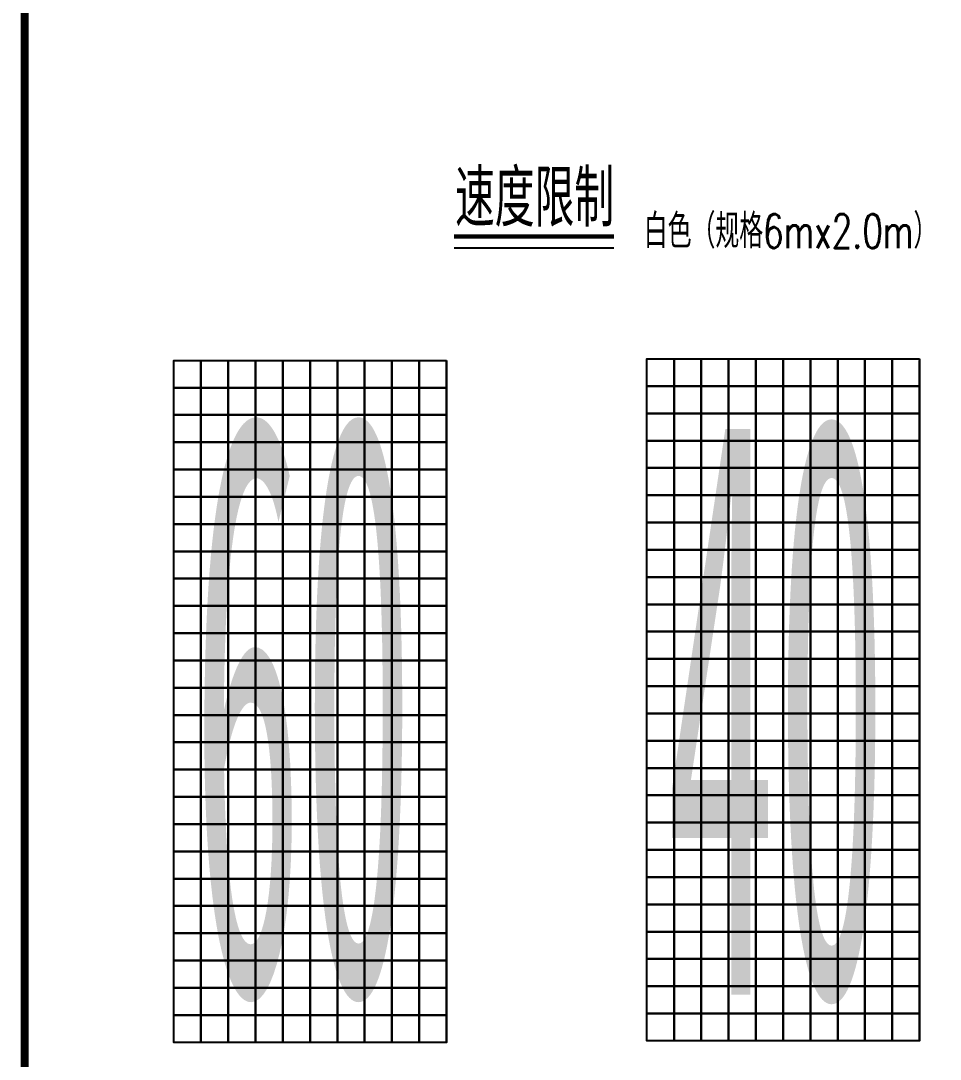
# Model space of a CAD drawing. Extents: x 2515 to 4615, y -2405 to -2108.
# Drawn here: x 3384.2 to 3465.1, y -2348.1 to -2256.7 of the extents above; entities that cross this region are included whole.
import ezdxf
from ezdxf.enums import TextEntityAlignment as Align

# ---------------------------------------------------------------- set-up
doc = ezdxf.new("R2010")
doc.units = 0
doc.header["$LTSCALE"] = 7
for name, color, linetype in [('1', 7, 'CONTINUOUS'), ('LSY1', 2, 'CONTINUOUS'), ('图框', 7, 'CONTINUOUS'), ('文字', 7, 'CONTINUOUS')]:
    doc.layers.add(name, color=color, linetype=linetype)
doc.styles.get("Standard").update_dxf_attribs({"font": 'simplex1.shx', "width": 0.7, "bigfont": 'hztxt.shx'})
doc.styles.add('黑体', font='SIMHEI.TTF')

msp = doc.modelspace()

# ---------------------------------------------------------------- linework, layer by layer
at = {"layer": 'LSY1', "linetype": 'ByBlock'}
for p, q in [((3421.6936, -2346.56615), (3421.6936, -2286.70441)), ((3463.31627, -2346.43035), (3463.31627, -2286.56861))]:
    msp.add_line(p, q, dxfattribs=at)
for points in [[(3400.09448, -2286.56861), (3400.09448, -2288.96851), (3397.69458, -2288.96851), (3397.69458, -2286.56861)], [(3402.49438, -2286.56861), (3402.49438, -2288.96851), (3400.09448, -2288.96851), (3400.09448, -2286.56861)], [(3404.89429, -2286.56861), (3404.89429, -2288.96851), (3402.49438, -2288.96851), (3402.49438, -2286.56861)], [(3407.29419, -2286.56861), (3407.29419, -2288.96851), (3404.89429, -2288.96851), (3404.89429, -2286.56861)], [(3409.69409, -2286.56861), (3409.69409, -2288.96851), (3407.29419, -2288.96851), (3407.29419, -2286.56861)], [(3412.09399, -2286.56861), (3412.09399, -2288.96851), (3409.69409, -2288.96851), (3409.69409, -2286.56861)], [(3414.49389, -2286.56861), (3414.49389, -2288.96851), (3412.09399, -2288.96851), (3412.09399, -2286.56861)], [(3416.89379, -2286.56861), (3416.89379, -2288.96851), (3414.49389, -2288.96851), (3414.49389, -2286.56861)], [(3419.2937, -2286.56861), (3419.2937, -2288.96851), (3416.89379, -2288.96851), (3416.89379, -2286.56861)], [(3421.6936, -2286.56861), (3421.6936, -2288.96851), (3419.2937, -2288.96851), (3419.2937, -2286.56861)], [(3441.71716, -2286.43281), (3441.71716, -2288.83271), (3439.31725, -2288.83271), (3439.31725, -2286.43281)], [(3444.11706, -2286.43281), (3444.11706, -2288.83271), (3441.71716, -2288.83271), (3441.71716, -2286.43281)], [(3446.51696, -2286.43281), (3446.51696, -2288.83271), (3444.11706, -2288.83271), (3444.11706, -2286.43281)], [(3448.91686, -2286.43281), (3448.91686, -2288.83271), (3446.51696, -2288.83271), (3446.51696, -2286.43281)], [(3451.31676, -2286.43281), (3451.31676, -2288.83271), (3448.91686, -2288.83271), (3448.91686, -2286.43281)], [(3453.71666, -2286.43281), (3453.71666, -2288.83271), (3451.31676, -2288.83271), (3451.31676, -2286.43281)], [(3456.11656, -2286.43281), (3456.11656, -2288.83271), (3453.71666, -2288.83271), (3453.71666, -2286.43281)], [(3458.51647, -2286.43281), (3458.51647, -2288.83271), (3456.11656, -2288.83271), (3456.11656, -2286.43281)], [(3460.91637, -2286.43281), (3460.91637, -2288.83271), (3458.51647, -2288.83271), (3458.51647, -2286.43281)], [(3463.31627, -2286.43281), (3463.31627, -2288.83271), (3460.91637, -2288.83271), (3460.91637, -2286.43281)], [(3400.09448, -2288.96851), (3400.09448, -2291.36841), (3397.69458, -2291.36841), (3397.69458, -2288.96851)], [(3402.49438, -2288.96851), (3402.49438, -2291.36841), (3400.09448, -2291.36841), (3400.09448, -2288.96851)], [(3404.89429, -2288.96851), (3404.89429, -2291.36841), (3402.49438, -2291.36841), (3402.49438, -2288.96851)], [(3407.29419, -2288.96851), (3407.29419, -2291.36841), (3404.89429, -2291.36841), (3404.89429, -2288.96851)], [(3409.69409, -2288.96851), (3409.69409, -2291.36841), (3407.29419, -2291.36841), (3407.29419, -2288.96851)], [(3412.09399, -2288.96851), (3412.09399, -2291.36841), (3409.69409, -2291.36841), (3409.69409, -2288.96851)], [(3414.49389, -2288.96851), (3414.49389, -2291.36841), (3412.09399, -2291.36841), (3412.09399, -2288.96851)], [(3416.89379, -2288.96851), (3416.89379, -2291.36841), (3414.49389, -2291.36841), (3414.49389, -2288.96851)], [(3419.2937, -2288.96851), (3419.2937, -2291.36841), (3416.89379, -2291.36841), (3416.89379, -2288.96851)], [(3421.6936, -2288.96851), (3421.6936, -2291.36841), (3419.2937, -2291.36841), (3419.2937, -2288.96851)], [(3441.71716, -2288.83271), (3441.71716, -2291.23261), (3439.31725, -2291.23261), (3439.31725, -2288.83271)], [(3444.11706, -2288.83271), (3444.11706, -2291.23261), (3441.71716, -2291.23261), (3441.71716, -2288.83271)], [(3446.51696, -2288.83271), (3446.51696, -2291.23261), (3444.11706, -2291.23261), (3444.11706, -2288.83271)], [(3448.91686, -2288.83271), (3448.91686, -2291.23261), (3446.51696, -2291.23261), (3446.51696, -2288.83271)], [(3451.31676, -2288.83271), (3451.31676, -2291.23261), (3448.91686, -2291.23261), (3448.91686, -2288.83271)], [(3453.71666, -2288.83271), (3453.71666, -2291.23261), (3451.31676, -2291.23261), (3451.31676, -2288.83271)], [(3456.11656, -2288.83271), (3456.11656, -2291.23261), (3453.71666, -2291.23261), (3453.71666, -2288.83271)], [(3458.51647, -2288.83271), (3458.51647, -2291.23261), (3456.11656, -2291.23261), (3456.11656, -2288.83271)], [(3460.91637, -2288.83271), (3460.91637, -2291.23261), (3458.51647, -2291.23261), (3458.51647, -2288.83271)], [(3463.31627, -2288.83271), (3463.31627, -2291.23261), (3460.91637, -2291.23261), (3460.91637, -2288.83271)], [(3400.09448, -2291.36841), (3400.09448, -2293.76832), (3397.69458, -2293.76832), (3397.69458, -2291.36841)], [(3402.49438, -2291.36841), (3402.49438, -2293.76832), (3400.09448, -2293.76832), (3400.09448, -2291.36841)], [(3404.89429, -2291.36841), (3404.89429, -2293.76832), (3402.49438, -2293.76832), (3402.49438, -2291.36841)], [(3407.29419, -2291.36841), (3407.29419, -2293.76832), (3404.89429, -2293.76832), (3404.89429, -2291.36841)], [(3409.69409, -2291.36841), (3409.69409, -2293.76832), (3407.29419, -2293.76832), (3407.29419, -2291.36841)], [(3412.09399, -2291.36841), (3412.09399, -2293.76832), (3409.69409, -2293.76832), (3409.69409, -2291.36841)], [(3414.49389, -2291.36841), (3414.49389, -2293.76832), (3412.09399, -2293.76832), (3412.09399, -2291.36841)], [(3416.89379, -2291.36841), (3416.89379, -2293.76832), (3414.49389, -2293.76832), (3414.49389, -2291.36841)], [(3419.2937, -2291.36841), (3419.2937, -2293.76832), (3416.89379, -2293.76832), (3416.89379, -2291.36841)], [(3421.6936, -2291.36841), (3421.6936, -2293.76832), (3419.2937, -2293.76832), (3419.2937, -2291.36841)], [(3441.71716, -2291.23261), (3441.71716, -2293.63252), (3439.31725, -2293.63252), (3439.31725, -2291.23261)], [(3444.11706, -2291.23261), (3444.11706, -2293.63252), (3441.71716, -2293.63252), (3441.71716, -2291.23261)], [(3446.51696, -2291.23261), (3446.51696, -2293.63252), (3444.11706, -2293.63252), (3444.11706, -2291.23261)], [(3448.91686, -2291.23261), (3448.91686, -2293.63252), (3446.51696, -2293.63252), (3446.51696, -2291.23261)], [(3451.31676, -2291.23261), (3451.31676, -2293.63252), (3448.91686, -2293.63252), (3448.91686, -2291.23261)], [(3453.71666, -2291.23261), (3453.71666, -2293.63252), (3451.31676, -2293.63252), (3451.31676, -2291.23261)], [(3456.11656, -2291.23261), (3456.11656, -2293.63252), (3453.71666, -2293.63252), (3453.71666, -2291.23261)], [(3458.51647, -2291.23261), (3458.51647, -2293.63252), (3456.11656, -2293.63252), (3456.11656, -2291.23261)], [(3460.91637, -2291.23261), (3460.91637, -2293.63252), (3458.51647, -2293.63252), (3458.51647, -2291.23261)], [(3463.31627, -2291.23261), (3463.31627, -2293.63252), (3460.91637, -2293.63252), (3460.91637, -2291.23261)], [(3400.09448, -2293.76832), (3400.09448, -2296.16822), (3397.69458, -2296.16822), (3397.69458, -2293.76832)], [(3402.49438, -2293.76832), (3402.49438, -2296.16822), (3400.09448, -2296.16822), (3400.09448, -2293.76832)], [(3404.89429, -2293.76832), (3404.89429, -2296.16822), (3402.49438, -2296.16822), (3402.49438, -2293.76832)], [(3407.29419, -2293.76832), (3407.29419, -2296.16822), (3404.89429, -2296.16822), (3404.89429, -2293.76832)], [(3409.69409, -2293.76832), (3409.69409, -2296.16822), (3407.29419, -2296.16822), (3407.29419, -2293.76832)], [(3412.09399, -2293.76832), (3412.09399, -2296.16822), (3409.69409, -2296.16822), (3409.69409, -2293.76832)], [(3414.49389, -2293.76832), (3414.49389, -2296.16822), (3412.09399, -2296.16822), (3412.09399, -2293.76832)], [(3416.89379, -2293.76832), (3416.89379, -2296.16822), (3414.49389, -2296.16822), (3414.49389, -2293.76832)], [(3419.2937, -2293.76832), (3419.2937, -2296.16822), (3416.89379, -2296.16822), (3416.89379, -2293.76832)], [(3421.6936, -2293.76832), (3421.6936, -2296.16822), (3419.2937, -2296.16822), (3419.2937, -2293.76832)], [(3441.71716, -2293.63252), (3441.71716, -2296.03242), (3439.31725, -2296.03242), (3439.31725, -2293.63252)], [(3444.11706, -2293.63252), (3444.11706, -2296.03242), (3441.71716, -2296.03242), (3441.71716, -2293.63252)], [(3446.51696, -2293.63252), (3446.51696, -2296.03242), (3444.11706, -2296.03242), (3444.11706, -2293.63252)], [(3448.91686, -2293.63252), (3448.91686, -2296.03242), (3446.51696, -2296.03242), (3446.51696, -2293.63252)], [(3451.31676, -2293.63252), (3451.31676, -2296.03242), (3448.91686, -2296.03242), (3448.91686, -2293.63252)], [(3453.71666, -2293.63252), (3453.71666, -2296.03242), (3451.31676, -2296.03242), (3451.31676, -2293.63252)], [(3456.11656, -2293.63252), (3456.11656, -2296.03242), (3453.71666, -2296.03242), (3453.71666, -2293.63252)], [(3458.51647, -2293.63252), (3458.51647, -2296.03242), (3456.11656, -2296.03242), (3456.11656, -2293.63252)], [(3460.91637, -2293.63252), (3460.91637, -2296.03242), (3458.51647, -2296.03242), (3458.51647, -2293.63252)], [(3463.31627, -2293.63252), (3463.31627, -2296.03242), (3460.91637, -2296.03242), (3460.91637, -2293.63252)], [(3400.09448, -2296.16822), (3400.09448, -2298.56812), (3397.69458, -2298.56812), (3397.69458, -2296.16822)], [(3402.49438, -2296.16822), (3402.49438, -2298.56812), (3400.09448, -2298.56812), (3400.09448, -2296.16822)], [(3404.89429, -2296.16822), (3404.89429, -2298.56812), (3402.49438, -2298.56812), (3402.49438, -2296.16822)], [(3407.29419, -2296.16822), (3407.29419, -2298.56812), (3404.89429, -2298.56812), (3404.89429, -2296.16822)], [(3409.69409, -2296.16822), (3409.69409, -2298.56812), (3407.29419, -2298.56812), (3407.29419, -2296.16822)], [(3412.09399, -2296.16822), (3412.09399, -2298.56812), (3409.69409, -2298.56812), (3409.69409, -2296.16822)], [(3414.49389, -2296.16822), (3414.49389, -2298.56812), (3412.09399, -2298.56812), (3412.09399, -2296.16822)], [(3416.89379, -2296.16822), (3416.89379, -2298.56812), (3414.49389, -2298.56812), (3414.49389, -2296.16822)], [(3419.2937, -2296.16822), (3419.2937, -2298.56812), (3416.89379, -2298.56812), (3416.89379, -2296.16822)], [(3421.6936, -2296.16822), (3421.6936, -2298.56812), (3419.2937, -2298.56812), (3419.2937, -2296.16822)], [(3441.71716, -2296.03242), (3441.71716, -2298.43232), (3439.31725, -2298.43232), (3439.31725, -2296.03242)], [(3444.11706, -2296.03242), (3444.11706, -2298.43232), (3441.71716, -2298.43232), (3441.71716, -2296.03242)], [(3446.51696, -2296.03242), (3446.51696, -2298.43232), (3444.11706, -2298.43232), (3444.11706, -2296.03242)], [(3448.91686, -2296.03242), (3448.91686, -2298.43232), (3446.51696, -2298.43232), (3446.51696, -2296.03242)], [(3451.31676, -2296.03242), (3451.31676, -2298.43232), (3448.91686, -2298.43232), (3448.91686, -2296.03242)], [(3453.71666, -2296.03242), (3453.71666, -2298.43232), (3451.31676, -2298.43232), (3451.31676, -2296.03242)], [(3456.11656, -2296.03242), (3456.11656, -2298.43232), (3453.71666, -2298.43232), (3453.71666, -2296.03242)], [(3458.51647, -2296.03242), (3458.51647, -2298.43232), (3456.11656, -2298.43232), (3456.11656, -2296.03242)], [(3460.91637, -2296.03242), (3460.91637, -2298.43232), (3458.51647, -2298.43232), (3458.51647, -2296.03242)], [(3463.31627, -2296.03242), (3463.31627, -2298.43232), (3460.91637, -2298.43232), (3460.91637, -2296.03242)], [(3400.09448, -2298.56812), (3400.09448, -2300.96802), (3397.69458, -2300.96802), (3397.69458, -2298.56812)], [(3402.49438, -2298.56812), (3402.49438, -2300.96802), (3400.09448, -2300.96802), (3400.09448, -2298.56812)], [(3404.89429, -2298.56812), (3404.89429, -2300.96802), (3402.49438, -2300.96802), (3402.49438, -2298.56812)], [(3407.29419, -2298.56812), (3407.29419, -2300.96802), (3404.89429, -2300.96802), (3404.89429, -2298.56812)], [(3409.69409, -2298.56812), (3409.69409, -2300.96802), (3407.29419, -2300.96802), (3407.29419, -2298.56812)], [(3412.09399, -2298.56812), (3412.09399, -2300.96802), (3409.69409, -2300.96802), (3409.69409, -2298.56812)], [(3414.49389, -2298.56812), (3414.49389, -2300.96802), (3412.09399, -2300.96802), (3412.09399, -2298.56812)], [(3416.89379, -2298.56812), (3416.89379, -2300.96802), (3414.49389, -2300.96802), (3414.49389, -2298.56812)], [(3419.2937, -2298.56812), (3419.2937, -2300.96802), (3416.89379, -2300.96802), (3416.89379, -2298.56812)], [(3421.6936, -2298.56812), (3421.6936, -2300.96802), (3419.2937, -2300.96802), (3419.2937, -2298.56812)], [(3441.71716, -2298.43232), (3441.71716, -2300.83222), (3439.31725, -2300.83222), (3439.31725, -2298.43232)], [(3444.11706, -2298.43232), (3444.11706, -2300.83222), (3441.71716, -2300.83222), (3441.71716, -2298.43232)], [(3446.51696, -2298.43232), (3446.51696, -2300.83222), (3444.11706, -2300.83222), (3444.11706, -2298.43232)], [(3448.91686, -2298.43232), (3448.91686, -2300.83222), (3446.51696, -2300.83222), (3446.51696, -2298.43232)], [(3451.31676, -2298.43232), (3451.31676, -2300.83222), (3448.91686, -2300.83222), (3448.91686, -2298.43232)], [(3453.71666, -2298.43232), (3453.71666, -2300.83222), (3451.31676, -2300.83222), (3451.31676, -2298.43232)], [(3456.11656, -2298.43232), (3456.11656, -2300.83222), (3453.71666, -2300.83222), (3453.71666, -2298.43232)], [(3458.51647, -2298.43232), (3458.51647, -2300.83222), (3456.11656, -2300.83222), (3456.11656, -2298.43232)], [(3460.91637, -2298.43232), (3460.91637, -2300.83222), (3458.51647, -2300.83222), (3458.51647, -2298.43232)], [(3463.31627, -2298.43232), (3463.31627, -2300.83222), (3460.91637, -2300.83222), (3460.91637, -2298.43232)], [(3400.09448, -2300.96802), (3400.09448, -2303.36792), (3397.69458, -2303.36792), (3397.69458, -2300.96802)], [(3402.49438, -2300.96802), (3402.49438, -2303.36792), (3400.09448, -2303.36792), (3400.09448, -2300.96802)], [(3404.89429, -2300.96802), (3404.89429, -2303.36792), (3402.49438, -2303.36792), (3402.49438, -2300.96802)], [(3407.29419, -2300.96802), (3407.29419, -2303.36792), (3404.89429, -2303.36792), (3404.89429, -2300.96802)], [(3409.69409, -2300.96802), (3409.69409, -2303.36792), (3407.29419, -2303.36792), (3407.29419, -2300.96802)], [(3412.09399, -2300.96802), (3412.09399, -2303.36792), (3409.69409, -2303.36792), (3409.69409, -2300.96802)], [(3414.49389, -2300.96802), (3414.49389, -2303.36792), (3412.09399, -2303.36792), (3412.09399, -2300.96802)], [(3416.89379, -2300.96802), (3416.89379, -2303.36792), (3414.49389, -2303.36792), (3414.49389, -2300.96802)], [(3419.2937, -2300.96802), (3419.2937, -2303.36792), (3416.89379, -2303.36792), (3416.89379, -2300.96802)], [(3421.6936, -2300.96802), (3421.6936, -2303.36792), (3419.2937, -2303.36792), (3419.2937, -2300.96802)], [(3441.71716, -2300.83222), (3441.71716, -2303.23212), (3439.31725, -2303.23212), (3439.31725, -2300.83222)], [(3444.11706, -2300.83222), (3444.11706, -2303.23212), (3441.71716, -2303.23212), (3441.71716, -2300.83222)], [(3446.51696, -2300.83222), (3446.51696, -2303.23212), (3444.11706, -2303.23212), (3444.11706, -2300.83222)], [(3448.91686, -2300.83222), (3448.91686, -2303.23212), (3446.51696, -2303.23212), (3446.51696, -2300.83222)], [(3451.31676, -2300.83222), (3451.31676, -2303.23212), (3448.91686, -2303.23212), (3448.91686, -2300.83222)], [(3453.71666, -2300.83222), (3453.71666, -2303.23212), (3451.31676, -2303.23212), (3451.31676, -2300.83222)], [(3456.11656, -2300.83222), (3456.11656, -2303.23212), (3453.71666, -2303.23212), (3453.71666, -2300.83222)], [(3458.51647, -2300.83222), (3458.51647, -2303.23212), (3456.11656, -2303.23212), (3456.11656, -2300.83222)], [(3460.91637, -2300.83222), (3460.91637, -2303.23212), (3458.51647, -2303.23212), (3458.51647, -2300.83222)], [(3463.31627, -2300.83222), (3463.31627, -2303.23212), (3460.91637, -2303.23212), (3460.91637, -2300.83222)], [(3441.71716, -2303.23212), (3441.71716, -2305.63202), (3439.31725, -2305.63202), (3439.31725, -2303.23212)], [(3444.11706, -2303.23212), (3444.11706, -2305.63202), (3441.71716, -2305.63202), (3441.71716, -2303.23212)], [(3446.51696, -2303.23212), (3446.51696, -2305.63202), (3444.11706, -2305.63202), (3444.11706, -2303.23212)], [(3448.91686, -2303.23212), (3448.91686, -2305.63202), (3446.51696, -2305.63202), (3446.51696, -2303.23212)], [(3451.31676, -2303.23212), (3451.31676, -2305.63202), (3448.91686, -2305.63202), (3448.91686, -2303.23212)], [(3453.71666, -2303.23212), (3453.71666, -2305.63202), (3451.31676, -2305.63202), (3451.31676, -2303.23212)], [(3456.11656, -2303.23212), (3456.11656, -2305.63202), (3453.71666, -2305.63202), (3453.71666, -2303.23212)], [(3458.51647, -2303.23212), (3458.51647, -2305.63202), (3456.11656, -2305.63202), (3456.11656, -2303.23212)], [(3460.91637, -2303.23212), (3460.91637, -2305.63202), (3458.51647, -2305.63202), (3458.51647, -2303.23212)], [(3463.31627, -2303.23212), (3463.31627, -2305.63202), (3460.91637, -2305.63202), (3460.91637, -2303.23212)], [(3400.09448, -2303.36792), (3400.09448, -2305.76782), (3397.69458, -2305.76782), (3397.69458, -2303.36792)], [(3402.49438, -2303.36792), (3402.49438, -2305.76782), (3400.09448, -2305.76782), (3400.09448, -2303.36792)], [(3404.89429, -2303.36792), (3404.89429, -2305.76782), (3402.49438, -2305.76782), (3402.49438, -2303.36792)], [(3407.29419, -2303.36792), (3407.29419, -2305.76782), (3404.89429, -2305.76782), (3404.89429, -2303.36792)], [(3409.69409, -2303.36792), (3409.69409, -2305.76782), (3407.29419, -2305.76782), (3407.29419, -2303.36792)], [(3412.09399, -2303.36792), (3412.09399, -2305.76782), (3409.69409, -2305.76782), (3409.69409, -2303.36792)], [(3414.49389, -2303.36792), (3414.49389, -2305.76782), (3412.09399, -2305.76782), (3412.09399, -2303.36792)], [(3416.89379, -2303.36792), (3416.89379, -2305.76782), (3414.49389, -2305.76782), (3414.49389, -2303.36792)], [(3419.2937, -2303.36792), (3419.2937, -2305.76782), (3416.89379, -2305.76782), (3416.89379, -2303.36792)], [(3421.6936, -2303.36792), (3421.6936, -2305.76782), (3419.2937, -2305.76782), (3419.2937, -2303.36792)], [(3400.09448, -2305.76782), (3400.09448, -2308.16773), (3397.69458, -2308.16773), (3397.69458, -2305.76782)], [(3402.49438, -2305.76782), (3402.49438, -2308.16773), (3400.09448, -2308.16773), (3400.09448, -2305.76782)], [(3404.89429, -2305.76782), (3404.89429, -2308.16773), (3402.49438, -2308.16773), (3402.49438, -2305.76782)], [(3407.29419, -2305.76782), (3407.29419, -2308.16773), (3404.89429, -2308.16773), (3404.89429, -2305.76782)], [(3409.69409, -2305.76782), (3409.69409, -2308.16773), (3407.29419, -2308.16773), (3407.29419, -2305.76782)], [(3412.09399, -2305.76782), (3412.09399, -2308.16773), (3409.69409, -2308.16773), (3409.69409, -2305.76782)], [(3414.49389, -2305.76782), (3414.49389, -2308.16773), (3412.09399, -2308.16773), (3412.09399, -2305.76782)], [(3416.89379, -2305.76782), (3416.89379, -2308.16773), (3414.49389, -2308.16773), (3414.49389, -2305.76782)], [(3419.2937, -2305.76782), (3419.2937, -2308.16773), (3416.89379, -2308.16773), (3416.89379, -2305.76782)], [(3421.6936, -2305.76782), (3421.6936, -2308.16773), (3419.2937, -2308.16773), (3419.2937, -2305.76782)], [(3441.71716, -2305.63202), (3441.71716, -2308.03192), (3439.31725, -2308.03192), (3439.31725, -2305.63202)], [(3444.11706, -2305.63202), (3444.11706, -2308.03192), (3441.71716, -2308.03192), (3441.71716, -2305.63202)], [(3446.51696, -2305.63202), (3446.51696, -2308.03192), (3444.11706, -2308.03192), (3444.11706, -2305.63202)], [(3448.91686, -2305.63202), (3448.91686, -2308.03192), (3446.51696, -2308.03192), (3446.51696, -2305.63202)], [(3451.31676, -2305.63202), (3451.31676, -2308.03192), (3448.91686, -2308.03192), (3448.91686, -2305.63202)], [(3453.71666, -2305.63202), (3453.71666, -2308.03192), (3451.31676, -2308.03192), (3451.31676, -2305.63202)], [(3456.11656, -2305.63202), (3456.11656, -2308.03192), (3453.71666, -2308.03192), (3453.71666, -2305.63202)], [(3458.51647, -2305.63202), (3458.51647, -2308.03192), (3456.11656, -2308.03192), (3456.11656, -2305.63202)], [(3460.91637, -2305.63202), (3460.91637, -2308.03192), (3458.51647, -2308.03192), (3458.51647, -2305.63202)], [(3463.31627, -2305.63202), (3463.31627, -2308.03192), (3460.91637, -2308.03192), (3460.91637, -2305.63202)], [(3400.09448, -2308.16773), (3400.09448, -2310.56763), (3397.69458, -2310.56763), (3397.69458, -2308.16773)], [(3402.49438, -2308.16773), (3402.49438, -2310.56763), (3400.09448, -2310.56763), (3400.09448, -2308.16773)], [(3404.89429, -2308.16773), (3404.89429, -2310.56763), (3402.49438, -2310.56763), (3402.49438, -2308.16773)], [(3407.29419, -2308.16773), (3407.29419, -2310.56763), (3404.89429, -2310.56763), (3404.89429, -2308.16773)], [(3409.69409, -2308.16773), (3409.69409, -2310.56763), (3407.29419, -2310.56763), (3407.29419, -2308.16773)], [(3412.09399, -2308.16773), (3412.09399, -2310.56763), (3409.69409, -2310.56763), (3409.69409, -2308.16773)], [(3414.49389, -2308.16773), (3414.49389, -2310.56763), (3412.09399, -2310.56763), (3412.09399, -2308.16773)], [(3416.89379, -2308.16773), (3416.89379, -2310.56763), (3414.49389, -2310.56763), (3414.49389, -2308.16773)], [(3419.2937, -2308.16773), (3419.2937, -2310.56763), (3416.89379, -2310.56763), (3416.89379, -2308.16773)], [(3421.6936, -2308.16773), (3421.6936, -2310.56763), (3419.2937, -2310.56763), (3419.2937, -2308.16773)], [(3441.71716, -2308.03192), (3441.71716, -2310.43183), (3439.31725, -2310.43183), (3439.31725, -2308.03192)], [(3444.11706, -2308.03192), (3444.11706, -2310.43183), (3441.71716, -2310.43183), (3441.71716, -2308.03192)], [(3446.51696, -2308.03192), (3446.51696, -2310.43183), (3444.11706, -2310.43183), (3444.11706, -2308.03192)], [(3448.91686, -2308.03192), (3448.91686, -2310.43183), (3446.51696, -2310.43183), (3446.51696, -2308.03192)], [(3451.31676, -2308.03192), (3451.31676, -2310.43183), (3448.91686, -2310.43183), (3448.91686, -2308.03192)], [(3453.71666, -2308.03192), (3453.71666, -2310.43183), (3451.31676, -2310.43183), (3451.31676, -2308.03192)], [(3456.11656, -2308.03192), (3456.11656, -2310.43183), (3453.71666, -2310.43183), (3453.71666, -2308.03192)], [(3458.51647, -2308.03192), (3458.51647, -2310.43183), (3456.11656, -2310.43183), (3456.11656, -2308.03192)], [(3460.91637, -2308.03192), (3460.91637, -2310.43183), (3458.51647, -2310.43183), (3458.51647, -2308.03192)], [(3463.31627, -2308.03192), (3463.31627, -2310.43183), (3460.91637, -2310.43183), (3460.91637, -2308.03192)], [(3441.71716, -2310.43183), (3441.71716, -2312.83173), (3439.31725, -2312.83173), (3439.31725, -2310.43183)], [(3444.11706, -2310.43183), (3444.11706, -2312.83173), (3441.71716, -2312.83173), (3441.71716, -2310.43183)], [(3446.51696, -2310.43183), (3446.51696, -2312.83173), (3444.11706, -2312.83173), (3444.11706, -2310.43183)], [(3448.91686, -2310.43183), (3448.91686, -2312.83173), (3446.51696, -2312.83173), (3446.51696, -2310.43183)], [(3451.31676, -2310.43183), (3451.31676, -2312.83173), (3448.91686, -2312.83173), (3448.91686, -2310.43183)], [(3453.71666, -2310.43183), (3453.71666, -2312.83173), (3451.31676, -2312.83173), (3451.31676, -2310.43183)], [(3456.11656, -2310.43183), (3456.11656, -2312.83173), (3453.71666, -2312.83173), (3453.71666, -2310.43183)], [(3458.51647, -2310.43183), (3458.51647, -2312.83173), (3456.11656, -2312.83173), (3456.11656, -2310.43183)], [(3460.91637, -2310.43183), (3460.91637, -2312.83173), (3458.51647, -2312.83173), (3458.51647, -2310.43183)], [(3463.31627, -2310.43183), (3463.31627, -2312.83173), (3460.91637, -2312.83173), (3460.91637, -2310.43183)], [(3400.09448, -2310.56763), (3400.09448, -2312.96753), (3397.69458, -2312.96753), (3397.69458, -2310.56763)], [(3402.49438, -2310.56763), (3402.49438, -2312.96753), (3400.09448, -2312.96753), (3400.09448, -2310.56763)], [(3404.89429, -2310.56763), (3404.89429, -2312.96753), (3402.49438, -2312.96753), (3402.49438, -2310.56763)], [(3407.29419, -2310.56763), (3407.29419, -2312.96753), (3404.89429, -2312.96753), (3404.89429, -2310.56763)], [(3409.69409, -2310.56763), (3409.69409, -2312.96753), (3407.29419, -2312.96753), (3407.29419, -2310.56763)], [(3412.09399, -2310.56763), (3412.09399, -2312.96753), (3409.69409, -2312.96753), (3409.69409, -2310.56763)], [(3414.49389, -2310.56763), (3414.49389, -2312.96753), (3412.09399, -2312.96753), (3412.09399, -2310.56763)], [(3416.89379, -2310.56763), (3416.89379, -2312.96753), (3414.49389, -2312.96753), (3414.49389, -2310.56763)], [(3419.2937, -2310.56763), (3419.2937, -2312.96753), (3416.89379, -2312.96753), (3416.89379, -2310.56763)], [(3421.6936, -2310.56763), (3421.6936, -2312.96753), (3419.2937, -2312.96753), (3419.2937, -2310.56763)], [(3400.09448, -2312.96753), (3400.09448, -2315.36743), (3397.69458, -2315.36743), (3397.69458, -2312.96753)], [(3402.49438, -2312.96753), (3402.49438, -2315.36743), (3400.09448, -2315.36743), (3400.09448, -2312.96753)], [(3404.89429, -2312.96753), (3404.89429, -2315.36743), (3402.49438, -2315.36743), (3402.49438, -2312.96753)], [(3407.29419, -2312.96753), (3407.29419, -2315.36743), (3404.89429, -2315.36743), (3404.89429, -2312.96753)], [(3409.69409, -2312.96753), (3409.69409, -2315.36743), (3407.29419, -2315.36743), (3407.29419, -2312.96753)], [(3412.09399, -2312.96753), (3412.09399, -2315.36743), (3409.69409, -2315.36743), (3409.69409, -2312.96753)], [(3414.49389, -2312.96753), (3414.49389, -2315.36743), (3412.09399, -2315.36743), (3412.09399, -2312.96753)], [(3416.89379, -2312.96753), (3416.89379, -2315.36743), (3414.49389, -2315.36743), (3414.49389, -2312.96753)], [(3419.2937, -2312.96753), (3419.2937, -2315.36743), (3416.89379, -2315.36743), (3416.89379, -2312.96753)], [(3421.6936, -2312.96753), (3421.6936, -2315.36743), (3419.2937, -2315.36743), (3419.2937, -2312.96753)], [(3441.71716, -2312.83173), (3441.71716, -2315.23163), (3439.31725, -2315.23163), (3439.31725, -2312.83173)], [(3444.11706, -2312.83173), (3444.11706, -2315.23163), (3441.71716, -2315.23163), (3441.71716, -2312.83173)], [(3446.51696, -2312.83173), (3446.51696, -2315.23163), (3444.11706, -2315.23163), (3444.11706, -2312.83173)], [(3448.91686, -2312.83173), (3448.91686, -2315.23163), (3446.51696, -2315.23163), (3446.51696, -2312.83173)], [(3451.31676, -2312.83173), (3451.31676, -2315.23163), (3448.91686, -2315.23163), (3448.91686, -2312.83173)], [(3453.71666, -2312.83173), (3453.71666, -2315.23163), (3451.31676, -2315.23163), (3451.31676, -2312.83173)], [(3456.11656, -2312.83173), (3456.11656, -2315.23163), (3453.71666, -2315.23163), (3453.71666, -2312.83173)], [(3458.51647, -2312.83173), (3458.51647, -2315.23163), (3456.11656, -2315.23163), (3456.11656, -2312.83173)], [(3460.91637, -2312.83173), (3460.91637, -2315.23163), (3458.51647, -2315.23163), (3458.51647, -2312.83173)], [(3463.31627, -2312.83173), (3463.31627, -2315.23163), (3460.91637, -2315.23163), (3460.91637, -2312.83173)], [(3400.09448, -2315.36743), (3400.09448, -2317.76733), (3397.69458, -2317.76733), (3397.69458, -2315.36743)], [(3402.49438, -2315.36743), (3402.49438, -2317.76733), (3400.09448, -2317.76733), (3400.09448, -2315.36743)], [(3404.89429, -2315.36743), (3404.89429, -2317.76733), (3402.49438, -2317.76733), (3402.49438, -2315.36743)], [(3407.29419, -2315.36743), (3407.29419, -2317.76733), (3404.89429, -2317.76733), (3404.89429, -2315.36743)], [(3409.69409, -2315.36743), (3409.69409, -2317.76733), (3407.29419, -2317.76733), (3407.29419, -2315.36743)], [(3412.09399, -2315.36743), (3412.09399, -2317.76733), (3409.69409, -2317.76733), (3409.69409, -2315.36743)], [(3414.49389, -2315.36743), (3414.49389, -2317.76733), (3412.09399, -2317.76733), (3412.09399, -2315.36743)], [(3416.89379, -2315.36743), (3416.89379, -2317.76733), (3414.49389, -2317.76733), (3414.49389, -2315.36743)], [(3419.2937, -2315.36743), (3419.2937, -2317.76733), (3416.89379, -2317.76733), (3416.89379, -2315.36743)], [(3421.6936, -2315.36743), (3421.6936, -2317.76733), (3419.2937, -2317.76733), (3419.2937, -2315.36743)], [(3441.71716, -2315.23163), (3441.71716, -2317.63153), (3439.31725, -2317.63153), (3439.31725, -2315.23163)], [(3444.11706, -2315.23163), (3444.11706, -2317.63153), (3441.71716, -2317.63153), (3441.71716, -2315.23163)], [(3446.51696, -2315.23163), (3446.51696, -2317.63153), (3444.11706, -2317.63153), (3444.11706, -2315.23163)], [(3448.91686, -2315.23163), (3448.91686, -2317.63153), (3446.51696, -2317.63153), (3446.51696, -2315.23163)], [(3451.31676, -2315.23163), (3451.31676, -2317.63153), (3448.91686, -2317.63153), (3448.91686, -2315.23163)], [(3453.71666, -2315.23163), (3453.71666, -2317.63153), (3451.31676, -2317.63153), (3451.31676, -2315.23163)], [(3456.11656, -2315.23163), (3456.11656, -2317.63153), (3453.71666, -2317.63153), (3453.71666, -2315.23163)], [(3458.51647, -2315.23163), (3458.51647, -2317.63153), (3456.11656, -2317.63153), (3456.11656, -2315.23163)], [(3460.91637, -2315.23163), (3460.91637, -2317.63153), (3458.51647, -2317.63153), (3458.51647, -2315.23163)], [(3463.31627, -2315.23163), (3463.31627, -2317.63153), (3460.91637, -2317.63153), (3460.91637, -2315.23163)], [(3400.09448, -2317.76733), (3400.09448, -2320.16723), (3397.69458, -2320.16723), (3397.69458, -2317.76733)], [(3402.49438, -2317.76733), (3402.49438, -2320.16723), (3400.09448, -2320.16723), (3400.09448, -2317.76733)], [(3404.89429, -2317.76733), (3404.89429, -2320.16723), (3402.49438, -2320.16723), (3402.49438, -2317.76733)], [(3407.29419, -2317.76733), (3407.29419, -2320.16723), (3404.89429, -2320.16723), (3404.89429, -2317.76733)], [(3409.69409, -2317.76733), (3409.69409, -2320.16723), (3407.29419, -2320.16723), (3407.29419, -2317.76733)], [(3412.09399, -2317.76733), (3412.09399, -2320.16723), (3409.69409, -2320.16723), (3409.69409, -2317.76733)], [(3414.49389, -2317.76733), (3414.49389, -2320.16723), (3412.09399, -2320.16723), (3412.09399, -2317.76733)], [(3416.89379, -2317.76733), (3416.89379, -2320.16723), (3414.49389, -2320.16723), (3414.49389, -2317.76733)], [(3419.2937, -2317.76733), (3419.2937, -2320.16723), (3416.89379, -2320.16723), (3416.89379, -2317.76733)], [(3421.6936, -2317.76733), (3421.6936, -2320.16723), (3419.2937, -2320.16723), (3419.2937, -2317.76733)], [(3441.71716, -2317.63153), (3441.71716, -2320.03143), (3439.31725, -2320.03143), (3439.31725, -2317.63153)], [(3444.11706, -2317.63153), (3444.11706, -2320.03143), (3441.71716, -2320.03143), (3441.71716, -2317.63153)], [(3446.51696, -2317.63153), (3446.51696, -2320.03143), (3444.11706, -2320.03143), (3444.11706, -2317.63153)], [(3448.91686, -2317.63153), (3448.91686, -2320.03143), (3446.51696, -2320.03143), (3446.51696, -2317.63153)], [(3451.31676, -2317.63153), (3451.31676, -2320.03143), (3448.91686, -2320.03143), (3448.91686, -2317.63153)], [(3453.71666, -2317.63153), (3453.71666, -2320.03143), (3451.31676, -2320.03143), (3451.31676, -2317.63153)], [(3456.11656, -2317.63153), (3456.11656, -2320.03143), (3453.71666, -2320.03143), (3453.71666, -2317.63153)], [(3458.51647, -2317.63153), (3458.51647, -2320.03143), (3456.11656, -2320.03143), (3456.11656, -2317.63153)], [(3460.91637, -2317.63153), (3460.91637, -2320.03143), (3458.51647, -2320.03143), (3458.51647, -2317.63153)], [(3463.31627, -2317.63153), (3463.31627, -2320.03143), (3460.91637, -2320.03143), (3460.91637, -2317.63153)], [(3400.09448, -2320.16723), (3400.09448, -2322.56714), (3397.69458, -2322.56714), (3397.69458, -2320.16723)], [(3402.49438, -2320.16723), (3402.49438, -2322.56714), (3400.09448, -2322.56714), (3400.09448, -2320.16723)], [(3404.89429, -2320.16723), (3404.89429, -2322.56714), (3402.49438, -2322.56714), (3402.49438, -2320.16723)], [(3407.29419, -2320.16723), (3407.29419, -2322.56714), (3404.89429, -2322.56714), (3404.89429, -2320.16723)], [(3409.69409, -2320.16723), (3409.69409, -2322.56714), (3407.29419, -2322.56714), (3407.29419, -2320.16723)], [(3412.09399, -2320.16723), (3412.09399, -2322.56714), (3409.69409, -2322.56714), (3409.69409, -2320.16723)], [(3414.49389, -2320.16723), (3414.49389, -2322.56714), (3412.09399, -2322.56714), (3412.09399, -2320.16723)], [(3416.89379, -2320.16723), (3416.89379, -2322.56714), (3414.49389, -2322.56714), (3414.49389, -2320.16723)], [(3419.2937, -2320.16723), (3419.2937, -2322.56714), (3416.89379, -2322.56714), (3416.89379, -2320.16723)], [(3421.6936, -2320.16723), (3421.6936, -2322.56714), (3419.2937, -2322.56714), (3419.2937, -2320.16723)], [(3441.71716, -2320.03143), (3441.71716, -2322.43133), (3439.31725, -2322.43133), (3439.31725, -2320.03143)], [(3444.11706, -2320.03143), (3444.11706, -2322.43133), (3441.71716, -2322.43133), (3441.71716, -2320.03143)], [(3446.51696, -2320.03143), (3446.51696, -2322.43133), (3444.11706, -2322.43133), (3444.11706, -2320.03143)], [(3448.91686, -2320.03143), (3448.91686, -2322.43133), (3446.51696, -2322.43133), (3446.51696, -2320.03143)], [(3451.31676, -2320.03143), (3451.31676, -2322.43133), (3448.91686, -2322.43133), (3448.91686, -2320.03143)], [(3453.71666, -2320.03143), (3453.71666, -2322.43133), (3451.31676, -2322.43133), (3451.31676, -2320.03143)], [(3456.11656, -2320.03143), (3456.11656, -2322.43133), (3453.71666, -2322.43133), (3453.71666, -2320.03143)], [(3458.51647, -2320.03143), (3458.51647, -2322.43133), (3456.11656, -2322.43133), (3456.11656, -2320.03143)], [(3460.91637, -2320.03143), (3460.91637, -2322.43133), (3458.51647, -2322.43133), (3458.51647, -2320.03143)], [(3463.31627, -2320.03143), (3463.31627, -2322.43133), (3460.91637, -2322.43133), (3460.91637, -2320.03143)], [(3441.71716, -2322.43133), (3441.71716, -2324.83124), (3439.31725, -2324.83124), (3439.31725, -2322.43133)], [(3444.11706, -2322.43133), (3444.11706, -2324.83124), (3441.71716, -2324.83124), (3441.71716, -2322.43133)], [(3446.51696, -2322.43133), (3446.51696, -2324.83124), (3444.11706, -2324.83124), (3444.11706, -2322.43133)], [(3448.91686, -2322.43133), (3448.91686, -2324.83124), (3446.51696, -2324.83124), (3446.51696, -2322.43133)], [(3451.31676, -2322.43133), (3451.31676, -2324.83124), (3448.91686, -2324.83124), (3448.91686, -2322.43133)], [(3453.71666, -2322.43133), (3453.71666, -2324.83124), (3451.31676, -2324.83124), (3451.31676, -2322.43133)], [(3456.11656, -2322.43133), (3456.11656, -2324.83124), (3453.71666, -2324.83124), (3453.71666, -2322.43133)], [(3458.51647, -2322.43133), (3458.51647, -2324.83124), (3456.11656, -2324.83124), (3456.11656, -2322.43133)], [(3460.91637, -2322.43133), (3460.91637, -2324.83124), (3458.51647, -2324.83124), (3458.51647, -2322.43133)], [(3463.31627, -2322.43133), (3463.31627, -2324.83124), (3460.91637, -2324.83124), (3460.91637, -2322.43133)], [(3400.09448, -2322.56714), (3400.09448, -2324.96704), (3397.69458, -2324.96704), (3397.69458, -2322.56714)], [(3402.49438, -2322.56714), (3402.49438, -2324.96704), (3400.09448, -2324.96704), (3400.09448, -2322.56714)], [(3404.89429, -2322.56714), (3404.89429, -2324.96704), (3402.49438, -2324.96704), (3402.49438, -2322.56714)], [(3407.29419, -2322.56714), (3407.29419, -2324.96704), (3404.89429, -2324.96704), (3404.89429, -2322.56714)], [(3409.69409, -2322.56714), (3409.69409, -2324.96704), (3407.29419, -2324.96704), (3407.29419, -2322.56714)], [(3412.09399, -2322.56714), (3412.09399, -2324.96704), (3409.69409, -2324.96704), (3409.69409, -2322.56714)], [(3414.49389, -2322.56714), (3414.49389, -2324.96704), (3412.09399, -2324.96704), (3412.09399, -2322.56714)], [(3416.89379, -2322.56714), (3416.89379, -2324.96704), (3414.49389, -2324.96704), (3414.49389, -2322.56714)], [(3419.2937, -2322.56714), (3419.2937, -2324.96704), (3416.89379, -2324.96704), (3416.89379, -2322.56714)], [(3421.6936, -2322.56714), (3421.6936, -2324.96704), (3419.2937, -2324.96704), (3419.2937, -2322.56714)], [(3400.09448, -2324.96704), (3400.09448, -2327.36694), (3397.69458, -2327.36694), (3397.69458, -2324.96704)], [(3402.49438, -2324.96704), (3402.49438, -2327.36694), (3400.09448, -2327.36694), (3400.09448, -2324.96704)], [(3404.89429, -2324.96704), (3404.89429, -2327.36694), (3402.49438, -2327.36694), (3402.49438, -2324.96704)], [(3407.29419, -2324.96704), (3407.29419, -2327.36694), (3404.89429, -2327.36694), (3404.89429, -2324.96704)], [(3409.69409, -2324.96704), (3409.69409, -2327.36694), (3407.29419, -2327.36694), (3407.29419, -2324.96704)], [(3412.09399, -2324.96704), (3412.09399, -2327.36694), (3409.69409, -2327.36694), (3409.69409, -2324.96704)], [(3414.49389, -2324.96704), (3414.49389, -2327.36694), (3412.09399, -2327.36694), (3412.09399, -2324.96704)], [(3416.89379, -2324.96704), (3416.89379, -2327.36694), (3414.49389, -2327.36694), (3414.49389, -2324.96704)], [(3419.2937, -2324.96704), (3419.2937, -2327.36694), (3416.89379, -2327.36694), (3416.89379, -2324.96704)], [(3421.6936, -2324.96704), (3421.6936, -2327.36694), (3419.2937, -2327.36694), (3419.2937, -2324.96704)], [(3441.71716, -2324.83124), (3441.71716, -2327.23114), (3439.31725, -2327.23114), (3439.31725, -2324.83124)], [(3444.11706, -2324.83124), (3444.11706, -2327.23114), (3441.71716, -2327.23114), (3441.71716, -2324.83124)], [(3446.51696, -2324.83124), (3446.51696, -2327.23114), (3444.11706, -2327.23114), (3444.11706, -2324.83124)], [(3448.91686, -2324.83124), (3448.91686, -2327.23114), (3446.51696, -2327.23114), (3446.51696, -2324.83124)], [(3451.31676, -2324.83124), (3451.31676, -2327.23114), (3448.91686, -2327.23114), (3448.91686, -2324.83124)], [(3453.71666, -2324.83124), (3453.71666, -2327.23114), (3451.31676, -2327.23114), (3451.31676, -2324.83124)], [(3456.11656, -2324.83124), (3456.11656, -2327.23114), (3453.71666, -2327.23114), (3453.71666, -2324.83124)], [(3458.51647, -2324.83124), (3458.51647, -2327.23114), (3456.11656, -2327.23114), (3456.11656, -2324.83124)], [(3460.91637, -2324.83124), (3460.91637, -2327.23114), (3458.51647, -2327.23114), (3458.51647, -2324.83124)], [(3463.31627, -2324.83124), (3463.31627, -2327.23114), (3460.91637, -2327.23114), (3460.91637, -2324.83124)], [(3400.09448, -2327.36694), (3400.09448, -2329.76684), (3397.69458, -2329.76684), (3397.69458, -2327.36694)], [(3402.49438, -2327.36694), (3402.49438, -2329.76684), (3400.09448, -2329.76684), (3400.09448, -2327.36694)], [(3404.89429, -2327.36694), (3404.89429, -2329.76684), (3402.49438, -2329.76684), (3402.49438, -2327.36694)], [(3407.29419, -2327.36694), (3407.29419, -2329.76684), (3404.89429, -2329.76684), (3404.89429, -2327.36694)], [(3409.69409, -2327.36694), (3409.69409, -2329.76684), (3407.29419, -2329.76684), (3407.29419, -2327.36694)], [(3412.09399, -2327.36694), (3412.09399, -2329.76684), (3409.69409, -2329.76684), (3409.69409, -2327.36694)], [(3414.49389, -2327.36694), (3414.49389, -2329.76684), (3412.09399, -2329.76684), (3412.09399, -2327.36694)], [(3416.89379, -2327.36694), (3416.89379, -2329.76684), (3414.49389, -2329.76684), (3414.49389, -2327.36694)], [(3419.2937, -2327.36694), (3419.2937, -2329.76684), (3416.89379, -2329.76684), (3416.89379, -2327.36694)], [(3421.6936, -2327.36694), (3421.6936, -2329.76684), (3419.2937, -2329.76684), (3419.2937, -2327.36694)], [(3441.71716, -2327.23114), (3441.71716, -2329.63104), (3439.31725, -2329.63104), (3439.31725, -2327.23114)], [(3444.11706, -2327.23114), (3444.11706, -2329.63104), (3441.71716, -2329.63104), (3441.71716, -2327.23114)], [(3446.51696, -2327.23114), (3446.51696, -2329.63104), (3444.11706, -2329.63104), (3444.11706, -2327.23114)], [(3448.91686, -2327.23114), (3448.91686, -2329.63104), (3446.51696, -2329.63104), (3446.51696, -2327.23114)], [(3451.31676, -2327.23114), (3451.31676, -2329.63104), (3448.91686, -2329.63104), (3448.91686, -2327.23114)], [(3453.71666, -2327.23114), (3453.71666, -2329.63104), (3451.31676, -2329.63104), (3451.31676, -2327.23114)], [(3456.11656, -2327.23114), (3456.11656, -2329.63104), (3453.71666, -2329.63104), (3453.71666, -2327.23114)], [(3458.51647, -2327.23114), (3458.51647, -2329.63104), (3456.11656, -2329.63104), (3456.11656, -2327.23114)], [(3460.91637, -2327.23114), (3460.91637, -2329.63104), (3458.51647, -2329.63104), (3458.51647, -2327.23114)], [(3463.31627, -2327.23114), (3463.31627, -2329.63104), (3460.91637, -2329.63104), (3460.91637, -2327.23114)], [(3441.71716, -2329.63104), (3441.71716, -2332.03094), (3439.31725, -2332.03094), (3439.31725, -2329.63104)], [(3444.11706, -2329.63104), (3444.11706, -2332.03094), (3441.71716, -2332.03094), (3441.71716, -2329.63104)], [(3446.51696, -2329.63104), (3446.51696, -2332.03094), (3444.11706, -2332.03094), (3444.11706, -2329.63104)], [(3448.91686, -2329.63104), (3448.91686, -2332.03094), (3446.51696, -2332.03094), (3446.51696, -2329.63104)], [(3451.31676, -2329.63104), (3451.31676, -2332.03094), (3448.91686, -2332.03094), (3448.91686, -2329.63104)], [(3453.71666, -2329.63104), (3453.71666, -2332.03094), (3451.31676, -2332.03094), (3451.31676, -2329.63104)], [(3456.11656, -2329.63104), (3456.11656, -2332.03094), (3453.71666, -2332.03094), (3453.71666, -2329.63104)], [(3458.51647, -2329.63104), (3458.51647, -2332.03094), (3456.11656, -2332.03094), (3456.11656, -2329.63104)], [(3460.91637, -2329.63104), (3460.91637, -2332.03094), (3458.51647, -2332.03094), (3458.51647, -2329.63104)], [(3463.31627, -2329.63104), (3463.31627, -2332.03094), (3460.91637, -2332.03094), (3460.91637, -2329.63104)], [(3400.09448, -2329.76684), (3400.09448, -2332.16674), (3397.69458, -2332.16674), (3397.69458, -2329.76684)], [(3402.49438, -2329.76684), (3402.49438, -2332.16674), (3400.09448, -2332.16674), (3400.09448, -2329.76684)], [(3404.89429, -2329.76684), (3404.89429, -2332.16674), (3402.49438, -2332.16674), (3402.49438, -2329.76684)], [(3407.29419, -2329.76684), (3407.29419, -2332.16674), (3404.89429, -2332.16674), (3404.89429, -2329.76684)], [(3409.69409, -2329.76684), (3409.69409, -2332.16674), (3407.29419, -2332.16674), (3407.29419, -2329.76684)], [(3412.09399, -2329.76684), (3412.09399, -2332.16674), (3409.69409, -2332.16674), (3409.69409, -2329.76684)], [(3414.49389, -2329.76684), (3414.49389, -2332.16674), (3412.09399, -2332.16674), (3412.09399, -2329.76684)], [(3416.89379, -2329.76684), (3416.89379, -2332.16674), (3414.49389, -2332.16674), (3414.49389, -2329.76684)], [(3419.2937, -2329.76684), (3419.2937, -2332.16674), (3416.89379, -2332.16674), (3416.89379, -2329.76684)], [(3421.6936, -2329.76684), (3421.6936, -2332.16674), (3419.2937, -2332.16674), (3419.2937, -2329.76684)], [(3400.09448, -2332.16674), (3400.09448, -2334.56664), (3397.69458, -2334.56664), (3397.69458, -2332.16674)], [(3402.49438, -2332.16674), (3402.49438, -2334.56664), (3400.09448, -2334.56664), (3400.09448, -2332.16674)], [(3404.89429, -2332.16674), (3404.89429, -2334.56664), (3402.49438, -2334.56664), (3402.49438, -2332.16674)], [(3407.29419, -2332.16674), (3407.29419, -2334.56664), (3404.89429, -2334.56664), (3404.89429, -2332.16674)], [(3409.69409, -2332.16674), (3409.69409, -2334.56664), (3407.29419, -2334.56664), (3407.29419, -2332.16674)], [(3412.09399, -2332.16674), (3412.09399, -2334.56664), (3409.69409, -2334.56664), (3409.69409, -2332.16674)], [(3414.49389, -2332.16674), (3414.49389, -2334.56664), (3412.09399, -2334.56664), (3412.09399, -2332.16674)], [(3416.89379, -2332.16674), (3416.89379, -2334.56664), (3414.49389, -2334.56664), (3414.49389, -2332.16674)], [(3419.2937, -2332.16674), (3419.2937, -2334.56664), (3416.89379, -2334.56664), (3416.89379, -2332.16674)], [(3421.6936, -2332.16674), (3421.6936, -2334.56664), (3419.2937, -2334.56664), (3419.2937, -2332.16674)], [(3441.71716, -2332.03094), (3441.71716, -2334.43084), (3439.31725, -2334.43084), (3439.31725, -2332.03094)], [(3444.11706, -2332.03094), (3444.11706, -2334.43084), (3441.71716, -2334.43084), (3441.71716, -2332.03094)], [(3446.51696, -2332.03094), (3446.51696, -2334.43084), (3444.11706, -2334.43084), (3444.11706, -2332.03094)], [(3448.91686, -2332.03094), (3448.91686, -2334.43084), (3446.51696, -2334.43084), (3446.51696, -2332.03094)], [(3451.31676, -2332.03094), (3451.31676, -2334.43084), (3448.91686, -2334.43084), (3448.91686, -2332.03094)], [(3453.71666, -2332.03094), (3453.71666, -2334.43084), (3451.31676, -2334.43084), (3451.31676, -2332.03094)], [(3456.11656, -2332.03094), (3456.11656, -2334.43084), (3453.71666, -2334.43084), (3453.71666, -2332.03094)], [(3458.51647, -2332.03094), (3458.51647, -2334.43084), (3456.11656, -2334.43084), (3456.11656, -2332.03094)], [(3460.91637, -2332.03094), (3460.91637, -2334.43084), (3458.51647, -2334.43084), (3458.51647, -2332.03094)], [(3463.31627, -2332.03094), (3463.31627, -2334.43084), (3460.91637, -2334.43084), (3460.91637, -2332.03094)], [(3400.09448, -2334.56664), (3400.09448, -2336.96654), (3397.69458, -2336.96654), (3397.69458, -2334.56664)], [(3402.49438, -2334.56664), (3402.49438, -2336.96654), (3400.09448, -2336.96654), (3400.09448, -2334.56664)], [(3404.89429, -2334.56664), (3404.89429, -2336.96654), (3402.49438, -2336.96654), (3402.49438, -2334.56664)], [(3407.29419, -2334.56664), (3407.29419, -2336.96654), (3404.89429, -2336.96654), (3404.89429, -2334.56664)], [(3409.69409, -2334.56664), (3409.69409, -2336.96654), (3407.29419, -2336.96654), (3407.29419, -2334.56664)], [(3412.09399, -2334.56664), (3412.09399, -2336.96654), (3409.69409, -2336.96654), (3409.69409, -2334.56664)], [(3414.49389, -2334.56664), (3414.49389, -2336.96654), (3412.09399, -2336.96654), (3412.09399, -2334.56664)], [(3416.89379, -2334.56664), (3416.89379, -2336.96654), (3414.49389, -2336.96654), (3414.49389, -2334.56664)], [(3419.2937, -2334.56664), (3419.2937, -2336.96654), (3416.89379, -2336.96654), (3416.89379, -2334.56664)], [(3421.6936, -2334.56664), (3421.6936, -2336.96654), (3419.2937, -2336.96654), (3419.2937, -2334.56664)], [(3441.71716, -2334.43084), (3441.71716, -2336.83074), (3439.31725, -2336.83074), (3439.31725, -2334.43084)], [(3444.11706, -2334.43084), (3444.11706, -2336.83074), (3441.71716, -2336.83074), (3441.71716, -2334.43084)], [(3446.51696, -2334.43084), (3446.51696, -2336.83074), (3444.11706, -2336.83074), (3444.11706, -2334.43084)], [(3448.91686, -2334.43084), (3448.91686, -2336.83074), (3446.51696, -2336.83074), (3446.51696, -2334.43084)], [(3451.31676, -2334.43084), (3451.31676, -2336.83074), (3448.91686, -2336.83074), (3448.91686, -2334.43084)], [(3453.71666, -2334.43084), (3453.71666, -2336.83074), (3451.31676, -2336.83074), (3451.31676, -2334.43084)], [(3456.11656, -2334.43084), (3456.11656, -2336.83074), (3453.71666, -2336.83074), (3453.71666, -2334.43084)], [(3458.51647, -2334.43084), (3458.51647, -2336.83074), (3456.11656, -2336.83074), (3456.11656, -2334.43084)], [(3460.91637, -2334.43084), (3460.91637, -2336.83074), (3458.51647, -2336.83074), (3458.51647, -2334.43084)], [(3463.31627, -2334.43084), (3463.31627, -2336.83074), (3460.91637, -2336.83074), (3460.91637, -2334.43084)], [(3400.09448, -2336.96654), (3400.09448, -2339.36645), (3397.69458, -2339.36645), (3397.69458, -2336.96654)], [(3402.49438, -2336.96654), (3402.49438, -2339.36645), (3400.09448, -2339.36645), (3400.09448, -2336.96654)], [(3404.89429, -2336.96654), (3404.89429, -2339.36645), (3402.49438, -2339.36645), (3402.49438, -2336.96654)], [(3407.29419, -2336.96654), (3407.29419, -2339.36645), (3404.89429, -2339.36645), (3404.89429, -2336.96654)], [(3409.69409, -2336.96654), (3409.69409, -2339.36645), (3407.29419, -2339.36645), (3407.29419, -2336.96654)], [(3412.09399, -2336.96654), (3412.09399, -2339.36645), (3409.69409, -2339.36645), (3409.69409, -2336.96654)], [(3414.49389, -2336.96654), (3414.49389, -2339.36645), (3412.09399, -2339.36645), (3412.09399, -2336.96654)], [(3416.89379, -2336.96654), (3416.89379, -2339.36645), (3414.49389, -2339.36645), (3414.49389, -2336.96654)], [(3419.2937, -2336.96654), (3419.2937, -2339.36645), (3416.89379, -2339.36645), (3416.89379, -2336.96654)], [(3421.6936, -2336.96654), (3421.6936, -2339.36645), (3419.2937, -2339.36645), (3419.2937, -2336.96654)], [(3441.71716, -2336.83074), (3441.71716, -2339.23065), (3439.31725, -2339.23065), (3439.31725, -2336.83074)], [(3444.11706, -2336.83074), (3444.11706, -2339.23065), (3441.71716, -2339.23065), (3441.71716, -2336.83074)], [(3446.51696, -2336.83074), (3446.51696, -2339.23065), (3444.11706, -2339.23065), (3444.11706, -2336.83074)], [(3448.91686, -2336.83074), (3448.91686, -2339.23065), (3446.51696, -2339.23065), (3446.51696, -2336.83074)], [(3451.31676, -2336.83074), (3451.31676, -2339.23065), (3448.91686, -2339.23065), (3448.91686, -2336.83074)], [(3453.71666, -2336.83074), (3453.71666, -2339.23065), (3451.31676, -2339.23065), (3451.31676, -2336.83074)], [(3456.11656, -2336.83074), (3456.11656, -2339.23065), (3453.71666, -2339.23065), (3453.71666, -2336.83074)], [(3458.51647, -2336.83074), (3458.51647, -2339.23065), (3456.11656, -2339.23065), (3456.11656, -2336.83074)], [(3460.91637, -2336.83074), (3460.91637, -2339.23065), (3458.51647, -2339.23065), (3458.51647, -2336.83074)], [(3463.31627, -2336.83074), (3463.31627, -2339.23065), (3460.91637, -2339.23065), (3460.91637, -2336.83074)], [(3400.09448, -2339.36645), (3400.09448, -2341.76635), (3397.69458, -2341.76635), (3397.69458, -2339.36645)], [(3402.49438, -2339.36645), (3402.49438, -2341.76635), (3400.09448, -2341.76635), (3400.09448, -2339.36645)], [(3404.89429, -2339.36645), (3404.89429, -2341.76635), (3402.49438, -2341.76635), (3402.49438, -2339.36645)], [(3407.29419, -2339.36645), (3407.29419, -2341.76635), (3404.89429, -2341.76635), (3404.89429, -2339.36645)], [(3409.69409, -2339.36645), (3409.69409, -2341.76635), (3407.29419, -2341.76635), (3407.29419, -2339.36645)], [(3412.09399, -2339.36645), (3412.09399, -2341.76635), (3409.69409, -2341.76635), (3409.69409, -2339.36645)], [(3414.49389, -2339.36645), (3414.49389, -2341.76635), (3412.09399, -2341.76635), (3412.09399, -2339.36645)], [(3416.89379, -2339.36645), (3416.89379, -2341.76635), (3414.49389, -2341.76635), (3414.49389, -2339.36645)], [(3419.2937, -2339.36645), (3419.2937, -2341.76635), (3416.89379, -2341.76635), (3416.89379, -2339.36645)], [(3421.6936, -2339.36645), (3421.6936, -2341.76635), (3419.2937, -2341.76635), (3419.2937, -2339.36645)], [(3441.71716, -2339.23065), (3441.71716, -2341.63055), (3439.31725, -2341.63055), (3439.31725, -2339.23065)], [(3444.11706, -2339.23065), (3444.11706, -2341.63055), (3441.71716, -2341.63055), (3441.71716, -2339.23065)], [(3446.51696, -2339.23065), (3446.51696, -2341.63055), (3444.11706, -2341.63055), (3444.11706, -2339.23065)], [(3448.91686, -2339.23065), (3448.91686, -2341.63055), (3446.51696, -2341.63055), (3446.51696, -2339.23065)], [(3451.31676, -2339.23065), (3451.31676, -2341.63055), (3448.91686, -2341.63055), (3448.91686, -2339.23065)], [(3453.71666, -2339.23065), (3453.71666, -2341.63055), (3451.31676, -2341.63055), (3451.31676, -2339.23065)], [(3456.11656, -2339.23065), (3456.11656, -2341.63055), (3453.71666, -2341.63055), (3453.71666, -2339.23065)], [(3458.51647, -2339.23065), (3458.51647, -2341.63055), (3456.11656, -2341.63055), (3456.11656, -2339.23065)], [(3460.91637, -2339.23065), (3460.91637, -2341.63055), (3458.51647, -2341.63055), (3458.51647, -2339.23065)], [(3463.31627, -2339.23065), (3463.31627, -2341.63055), (3460.91637, -2341.63055), (3460.91637, -2339.23065)], [(3400.09448, -2341.76635), (3400.09448, -2344.16625), (3397.69458, -2344.16625), (3397.69458, -2341.76635)], [(3402.49438, -2341.76635), (3402.49438, -2344.16625), (3400.09448, -2344.16625), (3400.09448, -2341.76635)], [(3404.89429, -2341.76635), (3404.89429, -2344.16625), (3402.49438, -2344.16625), (3402.49438, -2341.76635)], [(3407.29419, -2341.76635), (3407.29419, -2344.16625), (3404.89429, -2344.16625), (3404.89429, -2341.76635)], [(3409.69409, -2341.76635), (3409.69409, -2344.16625), (3407.29419, -2344.16625), (3407.29419, -2341.76635)], [(3412.09399, -2341.76635), (3412.09399, -2344.16625), (3409.69409, -2344.16625), (3409.69409, -2341.76635)], [(3414.49389, -2341.76635), (3414.49389, -2344.16625), (3412.09399, -2344.16625), (3412.09399, -2341.76635)], [(3416.89379, -2341.76635), (3416.89379, -2344.16625), (3414.49389, -2344.16625), (3414.49389, -2341.76635)], [(3419.2937, -2341.76635), (3419.2937, -2344.16625), (3416.89379, -2344.16625), (3416.89379, -2341.76635)], [(3421.6936, -2341.76635), (3421.6936, -2344.16625), (3419.2937, -2344.16625), (3419.2937, -2341.76635)], [(3441.71716, -2341.63055), (3441.71716, -2344.03045), (3439.31725, -2344.03045), (3439.31725, -2341.63055)], [(3444.11706, -2341.63055), (3444.11706, -2344.03045), (3441.71716, -2344.03045), (3441.71716, -2341.63055)], [(3446.51696, -2341.63055), (3446.51696, -2344.03045), (3444.11706, -2344.03045), (3444.11706, -2341.63055)], [(3448.91686, -2341.63055), (3448.91686, -2344.03045), (3446.51696, -2344.03045), (3446.51696, -2341.63055)], [(3451.31676, -2341.63055), (3451.31676, -2344.03045), (3448.91686, -2344.03045), (3448.91686, -2341.63055)], [(3453.71666, -2341.63055), (3453.71666, -2344.03045), (3451.31676, -2344.03045), (3451.31676, -2341.63055)], [(3456.11656, -2341.63055), (3456.11656, -2344.03045), (3453.71666, -2344.03045), (3453.71666, -2341.63055)], [(3458.51647, -2341.63055), (3458.51647, -2344.03045), (3456.11656, -2344.03045), (3456.11656, -2341.63055)], [(3460.91637, -2341.63055), (3460.91637, -2344.03045), (3458.51647, -2344.03045), (3458.51647, -2341.63055)], [(3463.31627, -2341.63055), (3463.31627, -2344.03045), (3460.91637, -2344.03045), (3460.91637, -2341.63055)], [(3400.09448, -2344.16625), (3400.09448, -2346.56615), (3397.69458, -2346.56615), (3397.69458, -2344.16625)], [(3402.49438, -2344.16625), (3402.49438, -2346.56615), (3400.09448, -2346.56615), (3400.09448, -2344.16625)], [(3404.89429, -2344.16625), (3404.89429, -2346.56615), (3402.49438, -2346.56615), (3402.49438, -2344.16625)], [(3407.29419, -2344.16625), (3407.29419, -2346.56615), (3404.89429, -2346.56615), (3404.89429, -2344.16625)], [(3409.69409, -2344.16625), (3409.69409, -2346.56615), (3407.29419, -2346.56615), (3407.29419, -2344.16625)], [(3412.09399, -2344.16625), (3412.09399, -2346.56615), (3409.69409, -2346.56615), (3409.69409, -2344.16625)], [(3414.49389, -2344.16625), (3414.49389, -2346.56615), (3412.09399, -2346.56615), (3412.09399, -2344.16625)], [(3416.89379, -2344.16625), (3416.89379, -2346.56615), (3414.49389, -2346.56615), (3414.49389, -2344.16625)], [(3419.2937, -2344.16625), (3419.2937, -2346.56615), (3416.89379, -2346.56615), (3416.89379, -2344.16625)], [(3421.6936, -2344.16625), (3421.6936, -2346.56615), (3419.2937, -2346.56615), (3419.2937, -2344.16625)], [(3441.71716, -2344.03045), (3441.71716, -2346.43035), (3439.31725, -2346.43035), (3439.31725, -2344.03045)], [(3444.11706, -2344.03045), (3444.11706, -2346.43035), (3441.71716, -2346.43035), (3441.71716, -2344.03045)], [(3446.51696, -2344.03045), (3446.51696, -2346.43035), (3444.11706, -2346.43035), (3444.11706, -2344.03045)], [(3448.91686, -2344.03045), (3448.91686, -2346.43035), (3446.51696, -2346.43035), (3446.51696, -2344.03045)], [(3451.31676, -2344.03045), (3451.31676, -2346.43035), (3448.91686, -2346.43035), (3448.91686, -2344.03045)], [(3453.71666, -2344.03045), (3453.71666, -2346.43035), (3451.31676, -2346.43035), (3451.31676, -2344.03045)], [(3456.11656, -2344.03045), (3456.11656, -2346.43035), (3453.71666, -2346.43035), (3453.71666, -2344.03045)], [(3458.51647, -2344.03045), (3458.51647, -2346.43035), (3456.11656, -2346.43035), (3456.11656, -2344.03045)], [(3460.91637, -2344.03045), (3460.91637, -2346.43035), (3458.51647, -2346.43035), (3458.51647, -2344.03045)], [(3463.31627, -2344.03045), (3463.31627, -2346.43035), (3460.91637, -2346.43035), (3460.91637, -2344.03045)]]:
    msp.add_lwpolyline(points, close=True, dxfattribs=at)
at = {"layer": '图框', "const_width": 0.7}
msp.add_lwpolyline([(3764.5915, -2118.18876), (3384.5915, -2118.18876), (3384.5915, -2395.18876), (3764.5915, -2395.18876), (3764.5915, -2118.18876)], dxfattribs=at)
at = {"layer": '文字'}
msp.add_line((3422.37115, -2276.67071), (3436.43262, -2276.67071), dxfattribs=at)
at = {"layer": '文字', "const_width": 0.4}
msp.add_lwpolyline([(3422.37115, -2275.67071), (3436.43262, -2275.67071)], dxfattribs=at)

# ---------------------------------------------------------------- texts
at = {"layer": '1', "color": 7, "linetype": 'ByBlock', "style": '黑体', "width": 0.28}
for s, p in [('60', (3399.31631, -2342.19638)), ('40', (3440.93898, -2342.37849))]:
    msp.add_text(s, height=51.247898, dxfattribs=at).set_placement(p)
at = {"layer": '文字', "width": 0.7}
msp.add_text('速度限制', height=5, dxfattribs=at).set_placement((3429.44385, -2272.30275), align=Align.MIDDLE_CENTER)
msp.add_text('白色（规格6mx2.0m）', height=3, dxfattribs=at).set_placement((3439.05641, -2276.69365))

doc.saveas('drawing.dxf')
